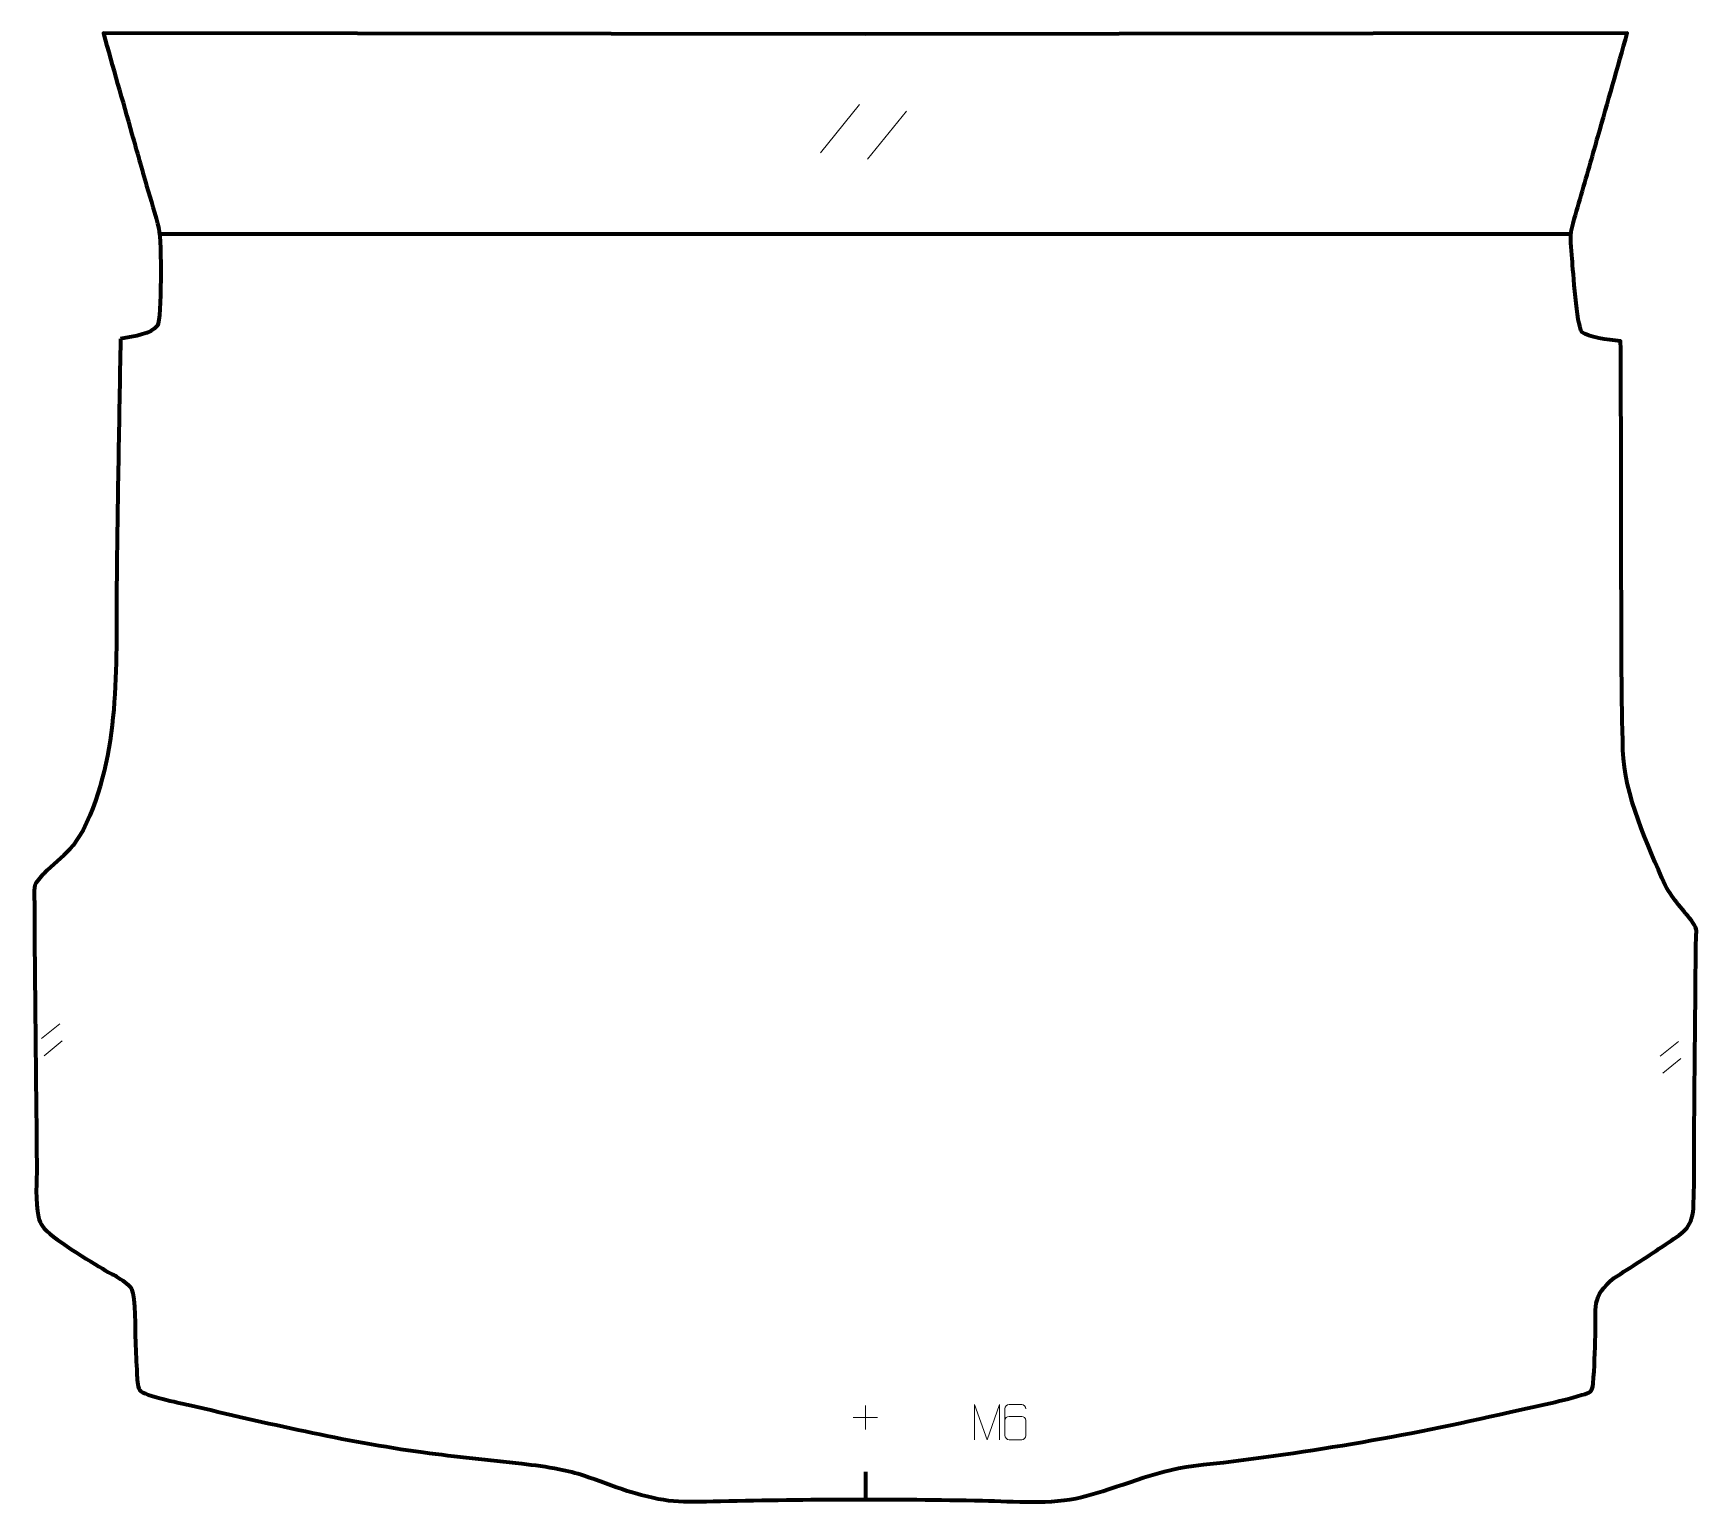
# Model space of a CAD drawing. Header units: millimetres. Extents: x 970 to 2149, y -16 to 1026.
import ezdxf

# ---------------------------------------------------------------- set-up
doc = ezdxf.new("R2010")
doc.units = ezdxf.units.MM
doc.header["$MEASUREMENT"] = 0
doc.layers.add('layer 2', color=7, linetype='Continuous')
doc.layers.add('layer 3', color=7, linetype='Continuous')

msp = doc.modelspace()

# ---------------------------------------------------------------- linework, layer by layer
at = {"layer": 'layer 2', "color": 142, "lineweight": 9}
for points in [[(1527.8282, 941.2379), (1527.8282, 941.2379), (1555.3353, 975.3359), (1555.3353, 975.3359)], [(1527.8282, 941.2379), (1527.8282, 941.2379), (1555.3353, 975.3359), (1555.3353, 975.3359)], [(1561.0988, 936.5901), (1561.0988, 936.5901), (1588.6059, 970.6881), (1588.6059, 970.6881)], [(1561.0988, 936.5901), (1561.0988, 936.5901), (1588.6059, 970.6881), (1588.6059, 970.6881)], [(976.2783, 313.9369), (976.2783, 313.9369), (989.1114, 324.4072), (989.1114, 324.4072)], [(976.2783, 313.9369), (976.2783, 313.9369), (989.1114, 324.4072), (989.1114, 324.4072)], [(978.0186, 301.8144), (978.0186, 301.8144), (990.8517, 312.2848), (990.8517, 312.2848)], [(978.0186, 301.8144), (978.0186, 301.8144), (990.8517, 312.2848), (990.8517, 312.2848)], [(2122.4701, 301.47), (2122.4701, 301.47), (2135.3033, 311.9404), (2135.3033, 311.9404)], [(2122.4701, 301.47), (2122.4701, 301.47), (2135.3033, 311.9404), (2135.3033, 311.9404)], [(2124.2105, 289.3476), (2124.2105, 289.3476), (2137.0436, 299.8179), (2137.0436, 299.8179)], [(2124.2105, 289.3476), (2124.2105, 289.3476), (2137.0436, 299.8179), (2137.0436, 299.8179)], [(1559.5872, 54.1831), (1559.5872, 54.1831), (1559.5872, 37.0303), (1559.5872, 37.0303)], [(1551.0108, 45.6067), (1551.0108, 45.6067), (1568.1636, 45.6067), (1568.1636, 45.6067)]]:
    msp.add_open_spline(points, degree=3, dxfattribs=at)
at = {"layer": 'layer 2', "color": 142, "lineweight": 158}
for points in [[(1060.228, 883.8527), (1060.228, 883.8527), (2058.7702, 883.8527), (2058.7702, 883.8527)], [(1559.5872, 7.1328), (1559.5872, 7.1328), (1559.5872, -11.608), (1559.5872, -11.608)]]:
    msp.add_open_spline(points, degree=3, dxfattribs=at)
at = {"layer": 'layer 2', "color": 142, "lineweight": 9}
for points, knots in [([(1636.9405, 29.8453), (1636.9405, 29.8453), (1636.9405, 54.8032), (1636.9405, 54.8032), (1636.9405, 54.8032), (1636.9405, 54.8032), (1645.8656, 29.8453), (1645.8656, 29.8453), (1645.8656, 29.8453), (1645.8656, 29.8453), (1654.6255, 54.8027), (1654.6255, 54.8027), (1654.6255, 54.8027), (1654.6255, 54.8027), (1654.6255, 29.8453), (1654.6255, 29.8453)], [0, 0, 0, 0, 0.2, 0.2, 0.2, 0.2, 0.4, 0.4, 0.4, 0.4, 0.6, 0.6, 0.6, 0.6, 1, 1, 1, 1]), ([(1673.213, 51.8649), (1673.1889, 53.2044), (1671.8327, 54.8576), (1670.2608, 54.8233), (1670.2608, 54.8233), (1667.276, 54.823), (1664.2908, 54.823), (1661.3054, 54.8233), (1661.3054, 54.8233), (1660.0863, 54.8382), (1658.3581, 53.4006), (1658.3531, 51.8649), (1658.3531, 51.8649), (1658.3534, 45.5044), (1658.3534, 39.1436), (1658.3531, 32.7829), (1658.3531, 32.7829), (1658.3578, 31.62), (1660.0863, 29.8489), (1661.3054, 29.8245), (1661.3054, 29.8245), (1664.2908, 29.8248), (1667.276, 29.8248), (1670.2608, 29.8245), (1670.2608, 29.8245), (1671.5389, 29.8683), (1673.2086, 31.4828), (1673.213, 32.7829), (1673.213, 32.7829), (1673.213, 36.3662), (1673.213, 39.9493), (1673.213, 43.532), (1673.213, 43.532), (1673.1745, 45.0102), (1671.5918, 46.4431), (1670.2608, 46.4411), (1670.2608, 46.4411), (1667.276, 46.4414), (1664.2908, 46.4414), (1661.3054, 46.4411), (1661.3054, 46.4411), (1659.9759, 46.4461), (1658.3329, 44.9388), (1658.3746, 43.5103)], [0, 0, 0, 0, 0.083333333, 0.083333333, 0.083333333, 0.083333333, 0.166666667, 0.166666667, 0.166666667, 0.166666667, 0.25, 0.25, 0.25, 0.25, 0.333333333, 0.333333333, 0.333333333, 0.333333333, 0.416666667, 0.416666667, 0.416666667, 0.416666667, 0.5, 0.5, 0.5, 0.5, 0.583333333, 0.583333333, 0.583333333, 0.583333333, 0.666666667, 0.666666667, 0.666666667, 0.666666667, 0.75, 0.75, 0.75, 0.75, 0.833333333, 0.833333333, 0.833333333, 0.833333333, 1, 1, 1, 1])]:
    msp.add_open_spline(points, degree=3, knots=knots, dxfattribs=at)
at = {"layer": 'layer 3', "color": 242, "lineweight": 158}
msp.add_open_spline([(1032.0873, 809.568), (1042.0104, 811.0668), (1054.2887, 813.3177), (1057.9929, 818.5537), (1057.9929, 818.5537), (1057.9929, 818.5537), (1058.2281, 818.9364), (1058.2281, 818.9364), (1058.2281, 818.9364), (1061.2085, 823.7863), (1061.3127, 878.4708), (1059.1979, 887.5028), (1059.1979, 887.5028), (1056.8841, 897.3854), (1053.4268, 907.8933), (1050.6176, 917.7423), (1050.6176, 917.7423), (1048.886, 923.8485), (1047.1544, 929.9548), (1045.4228, 936.061), (1045.4228, 936.061), (1043.6911, 942.1672), (1041.9596, 948.2734), (1040.2279, 954.3797), (1040.2279, 954.3797), (1033.4746, 978.1939), (1026.7214, 1002.0083), (1019.9681, 1025.8225), (1019.9681, 1025.8225), (1019.9681, 1025.8225), (1559.4991, 1025.111), (1559.4991, 1025.111), (1559.4991, 1025.111), (1559.4991, 1025.111), (2099.0301, 1025.8225), (2099.0301, 1025.8225), (2099.0301, 1025.8225), (2092.1037, 1001.3976), (2085.1772, 976.9727), (2078.2508, 952.5478), (2078.2508, 952.5478), (2076.5192, 946.4415), (2074.7876, 940.3354), (2073.056, 934.2291), (2073.056, 934.2291), (2068.727, 918.972), (2064.1582, 903.6343), (2060.0137, 888.3454), (2060.0137, 888.3454), (2058.1081, 880.7592), (2059.5042, 873.8073), (2060.0875, 866.1498), (2060.0875, 866.1498), (2060.7333, 857.6519), (2063.2427, 819.3566), (2066.9565, 814.2669), (2066.9565, 814.2669), (2071.8664, 810.3941), (2084.6234, 808.9115), (2094.4123, 807.7035), (2094.4123, 807.7035), (2094.7555, 747.9428), (2094.778, 688.5918), (2094.8894, 628.8367), (2094.8894, 628.8367), (2094.9579, 592.1262), (2094.9643, 554.8269), (2096.0159, 518.1573), (2096.0159, 518.1573), (2096.9174, 486.7192), (2113.7249, 450.4453), (2125.9429, 422.5386), (2125.9429, 422.5386), (2131.8983, 411.6582), (2138.7899, 405.2641), (2145.7766, 395.6808), (2145.7766, 395.6808), (2148.9707, 391.2996), (2147.8694, 389.5239), (2147.7753, 384.2886), (2147.7753, 384.2886), (2147.4673, 367.147), (2147.4368, 349.9672), (2147.2743, 332.82), (2147.2743, 332.82), (2147.0288, 307.4016), (2146.7834, 281.983), (2146.5378, 256.5644), (2146.5378, 256.5644), (2146.3579, 235.9155), (2146.8166, 214.4967), (2145.9153, 193.9498), (2145.9153, 193.9498), (2144.8017, 178.7768), (2137.903, 176.2406), (2126.2967, 168.2892), (2126.2967, 168.2892), (2114.2818, 160.0577), (2102.0412, 152.4449), (2089.9252, 144.431), (2089.9252, 144.431), (2072.9655, 131.4209), (2077.2741, 123.1038), (2076.6129, 103.9571), (2076.6129, 103.9571), (2076.2175, 92.5102), (2075.9298, 81.0926), (2074.8971, 69.679), (2074.8971, 69.679), (2074.2998, 63.4244), (2072.9866, 63.491), (2066.908, 61.5955), (2066.908, 61.5955), (2050.5574, 56.6189), (2032.4698, 53.2287), (2015.6893, 49.3657), (2015.6893, 49.3657), (1941.2235, 32.2401), (1867.9008, 19.6553), (1791.9246, 11.442), (1791.9246, 11.442), (1763.2846, 7.507), (1739.9416, -3.8182), (1712.6156, -10.7829), (1712.6156, -10.7829), (1691.5907, -16.1416), (1664.4957, -13.663), (1642.6079, -13.2224), (1642.6079, -13.2224), (1580.1681, -11.9665), (1519.5537, -12.155), (1457.0911, -13.6066), (1457.0911, -13.6066), (1427.8987, -14.2851), (1419.1563, -14.9162), (1390.9789, -6.2285), (1390.9789, -6.2285), (1380.6589, -2.9761), (1370.7102, 1.0873), (1360.4646, 4.4865), (1360.4646, 4.4865), (1354.5411, 6.3872), (1348.7973, 7.9479), (1342.6863, 9.138), (1342.6863, 9.138), (1333.9186, 10.8212), (1325.1151, 11.9907), (1316.2486, 13.0036), (1316.2486, 13.0036), (1292.8687, 15.6743), (1269.8199, 17.7955), (1246.4384, 20.9949), (1246.4384, 20.9949), (1190.2814, 28.7498), (1135.449, 41.6582), (1080.3249, 54.5806), (1080.3249, 54.5806), (1072.806, 56.3432), (1049.8608, 60.4043), (1045.5912, 65.1246), (1045.5912, 65.1246), (1044.0269, 67.5305), (1043.8307, 73.769), (1043.6885, 76.6765), (1043.6885, 76.6765), (1043.3236, 84.2446), (1042.9888, 91.8135), (1042.6484, 99.3827), (1042.6484, 99.3827), (1042.3234, 107.1391), (1042.7253, 130.604), (1039.9932, 136.7139), (1039.9932, 136.7139), (1037.3174, 140.7024), (1033.1652, 142.6789), (1029.2801, 145.4368), (1029.2801, 145.4368), (1026.7044, 147.2483), (1023.9487, 148.0694), (1021.288, 149.7524), (1021.288, 149.7524), (1011.6443, 155.8182), (982.1866, 172.9759), (976.7562, 181.0229), (976.7562, 181.0229), (975.5933, 182.7461), (974.7339, 184.9782), (974.104, 187.5296), (974.104, 187.5296), (971.4833, 198.1431), (972.8294, 214.2848), (972.7891, 222.3279), (972.7891, 222.3279), (972.6633, 247.3819), (972.3066, 272.4923), (972.0645, 297.5518), (972.0645, 297.5518), (971.7577, 329.3251), (971.4507, 361.0982), (971.1439, 392.8714), (971.1439, 392.8714), (971.1396, 398.2878), (971.1641, 403.7051), (971.1346, 409.1214), (971.1346, 409.1214), (971.1129, 413.0991), (970.3476, 420.6321), (972.0788, 423.9571), (972.0788, 423.9571), (974.4735, 427.426), (977.1741, 430.1884), (980.2052, 433.0905), (980.2052, 433.0905), (986.4593, 438.9274), (993.099, 444.2279), (998.6496, 450.782), (998.6496, 450.782), (998.6496, 450.782), (1005.7072, 461.5616), (1005.7072, 461.5616), (1005.7072, 461.5616), (1032.2813, 515.8853), (1028.7844, 576.5656), (1029.359, 635.3188), (1029.359, 635.3188), (1029.9262, 693.3149), (1031.1572, 751.5597), (1032.0873, 809.568)], degree=3, knots=[0, 0, 0, 0, 0.017241379, 0.017241379, 0.017241379, 0.017241379, 0.034482759, 0.034482759, 0.034482759, 0.034482759, 0.051724138, 0.051724138, 0.051724138, 0.051724138, 0.068965517, 0.068965517, 0.068965517, 0.068965517, 0.086206897, 0.086206897, 0.086206897, 0.086206897, 0.103448276, 0.103448276, 0.103448276, 0.103448276, 0.120689655, 0.120689655, 0.120689655, 0.120689655, 0.137931034, 0.137931034, 0.137931034, 0.137931034, 0.155172414, 0.155172414, 0.155172414, 0.155172414, 0.172413793, 0.172413793, 0.172413793, 0.172413793, 0.189655172, 0.189655172, 0.189655172, 0.189655172, 0.206896552, 0.206896552, 0.206896552, 0.206896552, 0.224137931, 0.224137931, 0.224137931, 0.224137931, 0.24137931, 0.24137931, 0.24137931, 0.24137931, 0.25862069, 0.25862069, 0.25862069, 0.25862069, 0.275862069, 0.275862069, 0.275862069, 0.275862069, 0.293103448, 0.293103448, 0.293103448, 0.293103448, 0.310344828, 0.310344828, 0.310344828, 0.310344828, 0.327586207, 0.327586207, 0.327586207, 0.327586207, 0.344827586, 0.344827586, 0.344827586, 0.344827586, 0.362068966, 0.362068966, 0.362068966, 0.362068966, 0.379310345, 0.379310345, 0.379310345, 0.379310345, 0.396551724, 0.396551724, 0.396551724, 0.396551724, 0.413793103, 0.413793103, 0.413793103, 0.413793103, 0.431034483, 0.431034483, 0.431034483, 0.431034483, 0.448275862, 0.448275862, 0.448275862, 0.448275862, 0.465517241, 0.465517241, 0.465517241, 0.465517241, 0.482758621, 0.482758621, 0.482758621, 0.482758621, 0.5, 0.5, 0.5, 0.5, 0.517241379, 0.517241379, 0.517241379, 0.517241379, 0.534482759, 0.534482759, 0.534482759, 0.534482759, 0.551724138, 0.551724138, 0.551724138, 0.551724138, 0.568965517, 0.568965517, 0.568965517, 0.568965517, 0.586206897, 0.586206897, 0.586206897, 0.586206897, 0.603448276, 0.603448276, 0.603448276, 0.603448276, 0.620689655, 0.620689655, 0.620689655, 0.620689655, 0.637931034, 0.637931034, 0.637931034, 0.637931034, 0.655172414, 0.655172414, 0.655172414, 0.655172414, 0.672413793, 0.672413793, 0.672413793, 0.672413793, 0.689655172, 0.689655172, 0.689655172, 0.689655172, 0.706896552, 0.706896552, 0.706896552, 0.706896552, 0.724137931, 0.724137931, 0.724137931, 0.724137931, 0.74137931, 0.74137931, 0.74137931, 0.74137931, 0.75862069, 0.75862069, 0.75862069, 0.75862069, 0.775862069, 0.775862069, 0.775862069, 0.775862069, 0.793103448, 0.793103448, 0.793103448, 0.793103448, 0.810344828, 0.810344828, 0.810344828, 0.810344828, 0.827586207, 0.827586207, 0.827586207, 0.827586207, 0.844827586, 0.844827586, 0.844827586, 0.844827586, 0.862068966, 0.862068966, 0.862068966, 0.862068966, 0.879310345, 0.879310345, 0.879310345, 0.879310345, 0.896551724, 0.896551724, 0.896551724, 0.896551724, 0.913793103, 0.913793103, 0.913793103, 0.913793103, 0.931034483, 0.931034483, 0.931034483, 0.931034483, 0.948275862, 0.948275862, 0.948275862, 0.948275862, 0.965517241, 0.965517241, 0.965517241, 0.965517241, 1, 1, 1, 1], dxfattribs=at)

doc.saveas('drawing.dxf')
